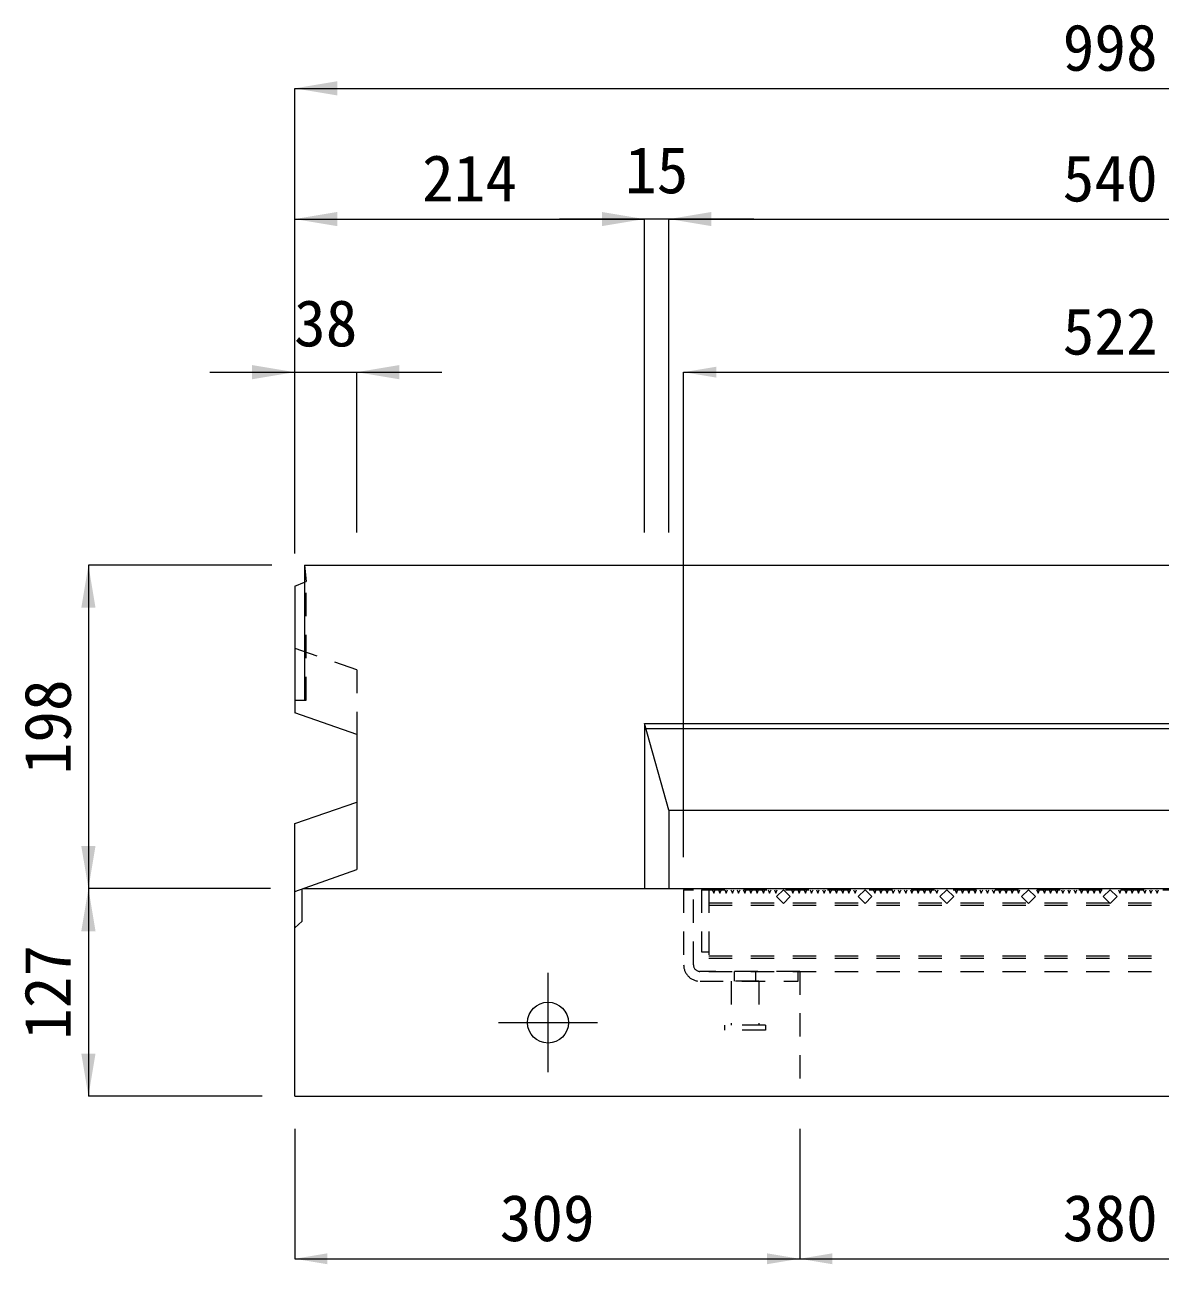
# Model space of a CAD drawing. Units: millimetres at full size. Extents: x 5964 to 125098, y -10801 to 28073.
# Drawn here: x 19911 to 20606, y -3759 to -3001 of the extents above; entities that cross this region are included whole.
import ezdxf
from ezdxf.enums import TextEntityAlignment as Align

# ---------------------------------------------------------------- set-up
doc = ezdxf.new("R2010")
doc.units = ezdxf.units.MM
doc.header["$LTSCALE"] = 19
doc.linetypes.add('USER1', pattern=[1.35, 0.75, -0.6])
doc.linetypes.add('USER2', pattern=[28.575, 19.05, -3.175, 3.175, -3.175])
for name, color, linetype, lineweight in [('0_2', 7, 'Continuous', 20), ('インサート', 3, 'USER1', 9), ('グレーチング', 7, 'USER1', 5), ('寸法線', 7, 'Continuous', 9), ('寸法表', 7, 'Continuous', 9), ('本体', 2, 'Continuous', 9)]:
    doc.layers.add(name, color=color, linetype=linetype, lineweight=lineweight)
doc.styles.add('ＭＳ ゴシック', font='')
doc.styles.get('ＭＳ ゴシック').set_extended_font_data('MS Gothic')

# ---------------------------------------------------------------- blocks, each defined once
blk = doc.blocks.new('filled_arrow')
at = {"color": 0, "linetype": 'Continuous', "lineweight": -2}
blk.add_solid([(7.5, 1.25), (0, 0), (7.5, -1.25)], dxfattribs=at)

msp = doc.modelspace()

# ---------------------------------------------------------------- linework, layer by layer
at = {"layer": '0_2'}
msp.add_line((20076.34, -3656.42), (21074.34, -3656.42), dxfattribs=at)
at = {"layer": 'インサート'}
for p, q in [((20343.34, -3586.08), (20343.34, -3613.08)), ((20360.34, -3586.08), (20343.34, -3586.08)), ((20360.34, -3586.08), (20360.34, -3613.08)), ((20364.34, -3613.08), (20339.34, -3613.08)), ((20339.34, -3613.08), (20339.34, -3616.08)), ((20364.34, -3616.08), (20339.34, -3616.08)), ((20364.34, -3613.08), (20364.34, -3616.08))]:
    msp.add_line(p, q, dxfattribs=at)
at = {"layer": 'インサート', "linetype": 'Continuous', "lineweight": 5}
msp.add_circle((20231.34, -3611.42), 12.5, dxfattribs=at)
at = {"layer": 'グレーチング'}
for p, q in [((20314.34, -3530.08), (20314.34, -3576.08)), ((20314.34, -3530.08), (20320.34, -3530.08)), ((20320.34, -3576.08), (20320.34, -3530.08)), ((20325.34, -3530.08), (20325.34, -3568.08)), ((20325.34, -3530.08), (20825.34, -3530.08)), ((20329.84, -3530.08), (20329.84, -3580.08)), ((20331.84, -3530.08), (20332.74, -3532.18)), ((20332.74, -3532.18), (20333.64, -3530.08)), ((20335.64, -3530.08), (20336.54, -3532.18)), ((20336.54, -3532.18), (20337.44, -3530.08)), ((20339.44, -3530.08), (20340.34, -3532.18)), ((20340.34, -3532.18), (20341.24, -3530.08)), ((20343.24, -3530.08), (20344.14, -3532.18)), ((20344.14, -3532.18), (20345.04, -3530.08)), ((20347.04, -3530.08), (20347.94, -3532.18)), ((20347.94, -3532.18), (20348.84, -3530.08)), ((20350.84, -3530.08), (20351.74, -3532.18)), ((20351.74, -3532.18), (20352.64, -3530.08)), ((20354.64, -3530.08), (20355.54, -3532.18)), ((20355.54, -3532.18), (20356.44, -3530.08)), ((20358.44, -3530.08), (20359.34, -3532.18)), ((20359.34, -3532.18), (20360.24, -3530.08)), ((20362.24, -3530.08), (20363.14, -3532.18)), ((20363.14, -3532.18), (20364.04, -3530.08)), ((20366.04, -3530.08), (20366.94, -3532.18)), ((20366.94, -3532.18), (20367.84, -3530.08)), ((20369.84, -3530.08), (20370.74, -3532.18)), ((20370.74, -3532.18), (20371.64, -3530.08)), ((20375.34, -3530.08), (20371.09, -3534.32)), ((20371.09, -3534.32), (20375.34, -3538.56)), ((20379.58, -3534.32), (20375.34, -3530.08)), ((20375.34, -3538.56), (20379.58, -3534.32)), ((20380.34, -3530.08), (20381.24, -3532.18)), ((20381.24, -3532.18), (20382.14, -3530.08)), ((20384.14, -3530.08), (20385.04, -3532.18)), ((20385.04, -3532.18), (20385.94, -3530.08)), ((20387.94, -3530.08), (20388.84, -3532.18)), ((20388.84, -3532.18), (20389.74, -3530.08)), ((20391.74, -3530.08), (20392.64, -3532.18)), ((20392.64, -3532.18), (20393.54, -3530.08)), ((20395.54, -3530.08), (20396.44, -3532.18)), ((20396.44, -3532.18), (20397.34, -3530.08)), ((20399.34, -3530.08), (20400.24, -3532.18)), ((20400.24, -3532.18), (20401.14, -3530.08)), ((20403.14, -3530.08), (20404.04, -3532.18)), ((20404.04, -3532.18), (20404.94, -3530.08)), ((20406.94, -3530.08), (20407.84, -3532.18)), ((20407.84, -3532.18), (20408.74, -3530.08)), ((20410.74, -3530.08), (20411.64, -3532.18)), ((20411.64, -3532.18), (20412.54, -3530.08)), ((20414.54, -3530.08), (20415.44, -3532.18)), ((20415.44, -3532.18), (20416.34, -3530.08)), ((20418.34, -3530.08), (20419.24, -3532.18)), ((20419.24, -3532.18), (20420.14, -3530.08)), ((20425.34, -3530.08), (20421.09, -3534.32)), ((20421.09, -3534.32), (20425.34, -3538.56)), ((20429.58, -3534.32), (20425.34, -3530.08)), ((20425.34, -3538.56), (20429.58, -3534.32)), ((20430.34, -3530.08), (20431.24, -3532.18)), ((20431.24, -3532.18), (20432.14, -3530.08)), ((20434.14, -3530.08), (20435.04, -3532.18)), ((20435.04, -3532.18), (20435.94, -3530.08)), ((20437.94, -3530.08), (20438.84, -3532.18)), ((20438.84, -3532.18), (20439.74, -3530.08)), ((20441.74, -3530.08), (20442.64, -3532.18)), ((20442.64, -3532.18), (20443.54, -3530.08)), ((20445.54, -3530.08), (20446.44, -3532.18)), ((20446.44, -3532.18), (20447.34, -3530.08)), ((20449.34, -3530.08), (20450.24, -3532.18)), ((20450.24, -3532.18), (20451.14, -3530.08)), ((20453.14, -3530.08), (20454.04, -3532.18)), ((20454.04, -3532.18), (20454.94, -3530.08)), ((20456.94, -3530.08), (20457.84, -3532.18)), ((20457.84, -3532.18), (20458.74, -3530.08)), ((20460.74, -3530.08), (20461.64, -3532.18)), ((20461.64, -3532.18), (20462.54, -3530.08)), ((20464.54, -3530.08), (20465.44, -3532.18)), ((20465.44, -3532.18), (20466.34, -3530.08)), ((20468.34, -3530.08), (20469.24, -3532.18)), ((20469.24, -3532.18), (20470.14, -3530.08)), ((20475.34, -3530.08), (20471.09, -3534.32)), ((20471.09, -3534.32), (20475.34, -3538.56)), ((20479.58, -3534.32), (20475.34, -3530.08)), ((20475.34, -3538.56), (20479.58, -3534.32)), ((20480.34, -3530.08), (20481.24, -3532.18)), ((20481.24, -3532.18), (20482.14, -3530.08)), ((20484.14, -3530.08), (20485.04, -3532.18)), ((20485.04, -3532.18), (20485.94, -3530.08)), ((20487.94, -3530.08), (20488.84, -3532.18)), ((20488.84, -3532.18), (20489.74, -3530.08)), ((20491.74, -3530.08), (20492.64, -3532.18)), ((20492.64, -3532.18), (20493.54, -3530.08)), ((20495.54, -3530.08), (20496.44, -3532.18)), ((20496.44, -3532.18), (20497.34, -3530.08)), ((20499.34, -3530.08), (20500.24, -3532.18)), ((20500.24, -3532.18), (20501.14, -3530.08)), ((20503.14, -3530.08), (20504.04, -3532.18)), ((20504.04, -3532.18), (20504.94, -3530.08)), ((20506.94, -3530.08), (20507.84, -3532.18)), ((20507.84, -3532.18), (20508.74, -3530.08)), ((20510.74, -3530.08), (20511.64, -3532.18)), ((20511.64, -3532.18), (20512.54, -3530.08)), ((20514.54, -3530.08), (20515.44, -3532.18)), ((20515.44, -3532.18), (20516.34, -3530.08)), ((20518.34, -3530.08), (20519.24, -3532.18)), ((20519.24, -3532.18), (20520.14, -3530.08)), ((20525.34, -3530.08), (20521.09, -3534.32)), ((20521.09, -3534.32), (20525.34, -3538.56)), ((20529.58, -3534.32), (20525.34, -3530.08)), ((20525.34, -3538.56), (20529.58, -3534.32)), ((20530.34, -3530.08), (20531.24, -3532.18)), ((20531.24, -3532.18), (20532.14, -3530.08)), ((20534.14, -3530.08), (20535.04, -3532.18)), ((20535.04, -3532.18), (20535.94, -3530.08)), ((20537.94, -3530.08), (20538.84, -3532.18)), ((20538.84, -3532.18), (20539.74, -3530.08)), ((20541.74, -3530.08), (20542.64, -3532.18)), ((20542.64, -3532.18), (20543.54, -3530.08)), ((20545.54, -3530.08), (20546.44, -3532.18)), ((20546.44, -3532.18), (20547.34, -3530.08)), ((20549.34, -3530.08), (20550.24, -3532.18)), ((20550.24, -3532.18), (20551.14, -3530.08)), ((20553.14, -3530.08), (20554.04, -3532.18)), ((20554.04, -3532.18), (20554.94, -3530.08)), ((20556.94, -3530.08), (20557.84, -3532.18)), ((20557.84, -3532.18), (20558.74, -3530.08)), ((20560.74, -3530.08), (20561.64, -3532.18)), ((20561.64, -3532.18), (20562.54, -3530.08)), ((20564.54, -3530.08), (20565.44, -3532.18)), ((20565.44, -3532.18), (20566.34, -3530.08)), ((20568.34, -3530.08), (20569.24, -3532.18)), ((20569.24, -3532.18), (20570.14, -3530.08)), ((20575.34, -3530.08), (20571.09, -3534.32)), ((20571.09, -3534.32), (20575.34, -3538.56)), ((20579.58, -3534.32), (20575.34, -3530.08)), ((20575.34, -3538.56), (20579.58, -3534.32)), ((20580.34, -3530.08), (20581.24, -3532.18)), ((20581.24, -3532.18), (20582.14, -3530.08)), ((20584.14, -3530.08), (20585.04, -3532.18)), ((20585.04, -3532.18), (20585.94, -3530.08)), ((20587.94, -3530.08), (20588.84, -3532.18)), ((20588.84, -3532.18), (20589.74, -3530.08)), ((20591.74, -3530.08), (20592.64, -3532.18)), ((20592.64, -3532.18), (20593.54, -3530.08)), ((20595.54, -3530.08), (20596.44, -3532.18)), ((20596.44, -3532.18), (20597.34, -3530.08)), ((20599.34, -3530.08), (20600.24, -3532.18)), ((20600.24, -3532.18), (20601.14, -3530.08)), ((20603.14, -3530.08), (20604.04, -3532.18)), ((20604.04, -3532.18), (20604.94, -3530.08)), ((20329.84, -3538.08), (20820.84, -3538.08)), ((20329.84, -3539.58), (20820.84, -3539.58)), ((20325.34, -3568.08), (20329.84, -3568.08)), ((20329.84, -3570.58), (20820.84, -3570.58)), ((20329.84, -3572.08), (20820.84, -3572.08)), ((20385.34, -3580.08), (20324.34, -3580.08)), ((20329.84, -3580.08), (20820.84, -3580.08)), ((20345.34, -3580.08), (20345.34, -3586.08)), ((20358.34, -3580.08), (20358.34, -3586.08)), ((20384.34, -3586.08), (20384.34, -3580.08)), ((20324.36, -3586.08), (20384.34, -3586.08))]:
    msp.add_line(p, q, dxfattribs=at)
for radius, end in [(10, 270.12553), (4, 270)]:
    msp.add_arc((20324.34, -3576.08), radius, 180, end, dxfattribs=at)
at = {"layer": '寸法線'}
for p, q in [((20076.34, -3039.66), (21074.34, -3039.66)), ((20076.34, -3324.42), (20076.34, -3039.66)), ((20076.34, -3119.66), (20290.34, -3119.66)), ((20076.34, -3324.42), (20076.34, -3119.66)), ((20357.34, -3119.66), (20238.34, -3119.66)), ((20290.34, -3311.42), (20290.34, -3119.66)), ((20290.34, -3311.42), (20290.34, -3119.66)), ((20305.34, -3119.66), (20845.34, -3119.66)), ((20305.34, -3311.42), (20305.34, -3119.66)), ((20305.34, -3311.42), (20305.34, -3119.66)), ((20024.34, -3213.36), (20166.34, -3213.36)), ((20076.34, -3324.42), (20076.34, -3213.36)), ((20114.34, -3311.42), (20114.34, -3213.36)), ((19950.12, -3331.42), (19950.12, -3529.44)), ((20062.34, -3331.42), (19950.12, -3331.42)), ((20061.46, -3529.44), (19950.12, -3529.44)), ((19950.12, -3529.44), (19950.12, -3656.42)), ((20061.46, -3529.44), (19950.12, -3529.44)), ((20056.34, -3656.42), (19950.12, -3656.42)), ((20076.34, -3676.42), (20076.34, -3755.94)), ((20385.34, -3676.42), (20385.34, -3755.94)), ((20385.34, -3676.42), (20385.34, -3755.94)), ((20076.34, -3755.94), (20385.34, -3755.94)), ((20385.34, -3755.94), (20765.34, -3755.94))]:
    msp.add_line(p, q, dxfattribs=at)
at = {"layer": '寸法線', "linetype": 'USER2'}
for p, q in [((20231.34, -3641.79), (20231.34, -3581.05)), ((20200.96, -3611.42), (20261.71, -3611.42))]:
    msp.add_line(p, q, dxfattribs=at)
at = {"layer": '寸法表'}
for p, q in [((20314.34, -3213.36), (20836.34, -3213.36)), ((20314.34, -3510.08), (20314.34, -3213.36))]:
    msp.add_line(p, q, dxfattribs=at)
at = {"layer": '本体', "lineweight": 20}
for p, q in [((20082.34, -3331.42), (21068.34, -3331.42)), ((20076.34, -3344.42), (20082.34, -3341.85)), ((20076.34, -3344.42), (20076.34, -3421.77)), ((20114.34, -3435.2), (20076.34, -3421.77)), ((20114.34, -3435.2), (20114.34, -3517.82)), ((20076.34, -3531.25), (20114.34, -3517.82)), ((20076.34, -3656.42), (20076.34, -3531.25)), ((20081.46, -3529.44), (21069.21, -3529.44)), ((20076.34, -3656.42), (21074.34, -3656.42))]:
    msp.add_line(p, q, dxfattribs=at)
at = {"layer": '本体', "lineweight": 5}
for p, q in [((20082.34, -3331.42), (20082.34, -3414)), ((20076.34, -3414), (20082.34, -3414)), ((20291.18, -3431.42), (20859.49, -3431.42))]:
    msp.add_line(p, q, dxfattribs=at)
at = {"layer": '本体', "color": 4, "linetype": 'USER1', "lineweight": 5}
for p, q in [((20082.34, -3331.42), (20083.33, -3341.42)), ((20082.34, -3341.85), (20083.33, -3341.42)), ((20083.33, -3414), (20083.33, -3341.42)), ((20082.34, -3414), (20083.33, -3414))]:
    msp.add_line(p, q, dxfattribs=at)
at = {"layer": '本体', "linetype": 'USER1'}
for p, q in [((20114.34, -3395.51), (20076.34, -3382.37)), ((20114.34, -3395.51), (20114.34, -3435.2)), ((20385.34, -3580.08), (20385.34, -3656.42))]:
    msp.add_line(p, q, dxfattribs=at)
at = {"layer": '本体'}
for p, q in [((20290.34, -3428.42), (20860.34, -3428.42)), ((20290.34, -3428.42), (20290.34, -3529.44)), ((20305.34, -3481.42), (20290.34, -3428.42)), ((20076.34, -3489.57), (20114.34, -3476.42)), ((20305.34, -3481.42), (20845.34, -3481.42)), ((20305.34, -3481.42), (20305.34, -3529.44)), ((20076.34, -3531.25), (20076.34, -3489.57)), ((20080.84, -3549.42), (20080.84, -3529.82)), ((20076.34, -3553.42), (20080.84, -3549.42))]:
    msp.add_line(p, q, dxfattribs=at)

# ---------------------------------------------------------------- block references
at = {"layer": '寸法線'}
for p, xscale, yscale in [((20076.34, -3039.66), 3.47, 3.47), ((20076.34, -3119.66), 3.47, 3.47), ((20305.34, -3119.66), 3.47, 3.47), ((20305.34, -3119.66), 3.47, 3.47), ((20114.34, -3213.36), 3.47, 3.47), ((20076.34, -3755.94), 2.67, 2.67), ((20385.34, -3755.94), 2.67, 2.67)]:
    msp.add_blockref('filled_arrow', p, dxfattribs=dict(at, xscale=xscale, yscale=yscale))
for p, xscale, yscale, rotation in [((20290.34, -3119.66), 3.47, 3.47, 180), ((20290.34, -3119.66), 3.47, 3.47, 180), ((20076.34, -3213.36), 3.47, 3.47, 180), ((19950.12, -3331.42), 3.47, 3.47, 270), ((19950.12, -3529.44), 3.47, 3.47, 90), ((19950.12, -3529.44), 3.47, 3.47, 270), ((19950.12, -3656.42), 3.47, 3.47, 90), ((20385.34, -3755.94), 2.67, 2.67, 180)]:
    msp.add_blockref('filled_arrow', p, dxfattribs=dict(at, xscale=xscale, yscale=yscale, rotation=rotation))
at = {"layer": '寸法表', "xscale": 2.67, "yscale": 2.67}
msp.add_blockref('filled_arrow', (20314.34, -3213.36), dxfattribs=at)

# ---------------------------------------------------------------- texts
at = {"layer": '寸法線', "style": 'ＭＳ ゴシック'}
for s, p in [('998', (20575.34, -3014.66)), ('15', (20297.84, -3089.66)), ('214', (20183.34, -3094.66)), ('540', (20575.34, -3094.66)), ('38', (20095.34, -3183.36)), ('309', (20230.84, -3730.94)), ('380', (20575.34, -3730.94))]:
    msp.add_text(s, height=28.48, dxfattribs=at).set_placement(p, align=Align.MIDDLE_CENTER)
for s, p in [('198', (19925.12, -3430.43)), ('127', (19925.12, -3592.93))]:
    msp.add_text(s, height=28.48, rotation=90, dxfattribs=at).set_placement(p, align=Align.MIDDLE_CENTER)
at = {"layer": '寸法表', "style": 'ＭＳ ゴシック'}
msp.add_text('522', height=28.48, dxfattribs=at).set_placement((20575.34, -3188.36), align=Align.MIDDLE_CENTER)

doc.saveas('drawing.dxf')
